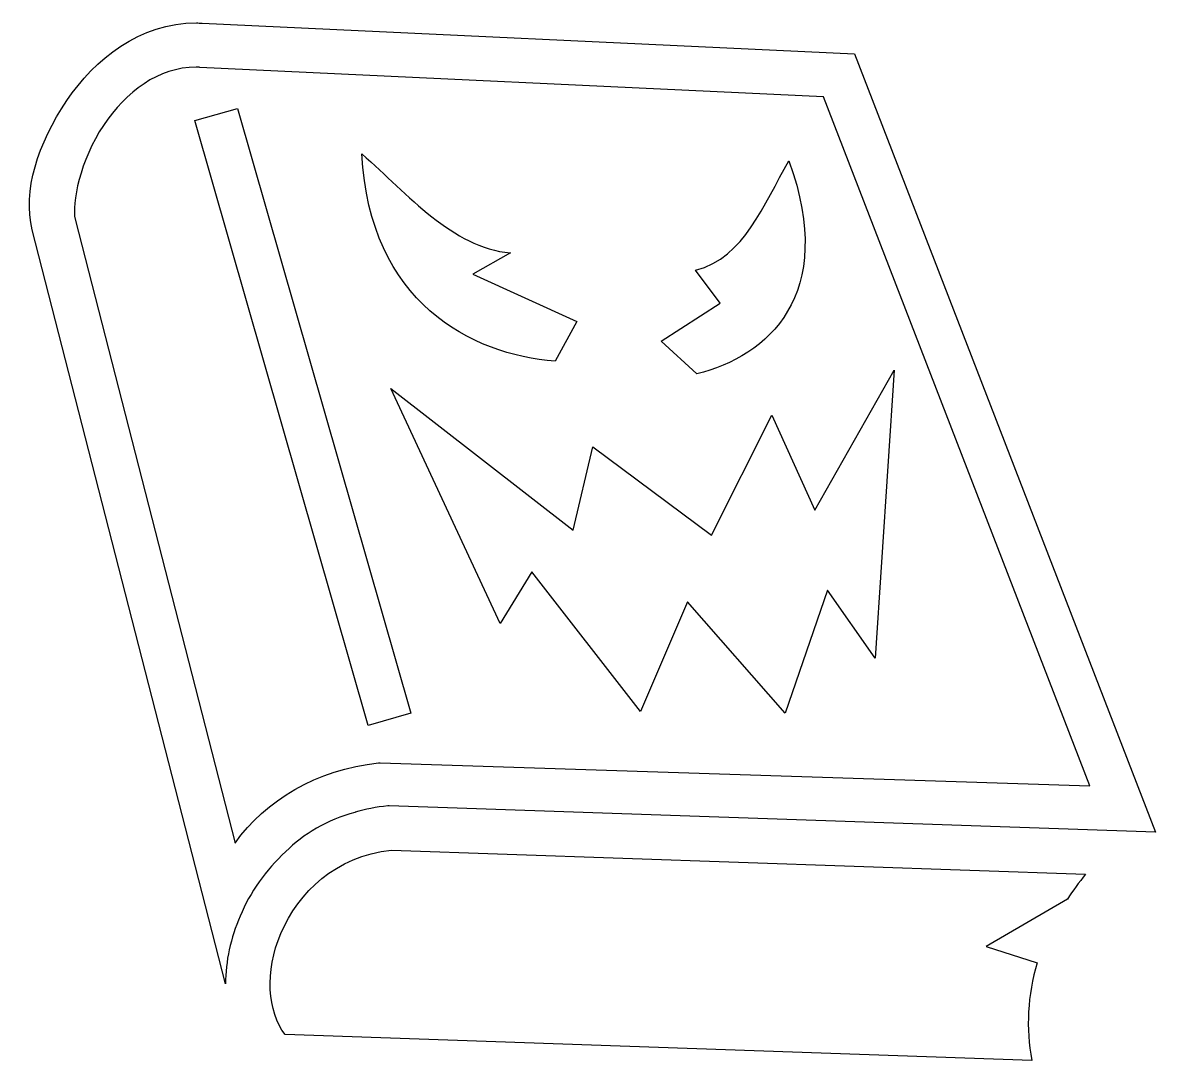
# Model space of a CAD drawing. Header units: centimetres. Extents: x -9.9 to 10.2, y -8.8 to 9.6.
import ezdxf

# ---------------------------------------------------------------- set-up
doc = ezdxf.new("R2010")
doc.units = ezdxf.units.CM
doc.header["$MEASUREMENT"] = 0
doc.layers.add('Layer 1', color=7, linetype='Continuous')

msp = doc.modelspace()

# ---------------------------------------------------------------- linework, layer by layer
at = {"layer": 'Layer 1'}
for points, knots in [([(-6.8313, 9.62273), (-7.8435, 9.62821), (-8.64199, 8.97891), (-9.13924, 8.24055), (-9.13924, 8.24055), (-9.6525, 7.47836), (-9.92381, 6.62813), (-9.75413, 5.94147), (-9.75413, 5.94147), (-9.75413, 5.94147), (-9.75371, 5.93978), (-9.75371, 5.93978), (-9.75371, 5.93978), (-9.75371, 5.93978), (-6.31803, -7.47748), (-6.31803, -7.47748), (-6.31803, -7.47748), (-6.31339, -7.07545), (-6.22138, -6.66043), (-6.05575, -6.27164), (-6.05575, -6.27164), (-5.87696, -5.85215), (-5.60329, -5.45308), (-5.24423, -5.12425), (-5.24423, -5.12425), (-4.92894, -4.81052), (-4.51059, -4.5616), (-4.01149, -4.42532), (-4.01149, -4.42532), (-4.01141, -4.42532), (-4.01132, -4.42532), (-4.01119, -4.42524), (-4.01119, -4.42524), (-3.82717, -4.37076), (-3.63328, -4.33146), (-3.42982, -4.3097), (-3.42982, -4.3097), (-3.42982, -4.3097), (-3.40207, -4.30675), (-3.40207, -4.30675), (-3.40207, -4.30675), (-3.40207, -4.30675), (10.22662, -4.78114), (10.22662, -4.78114), (10.22662, -4.78114), (10.22662, -4.78114), (4.87234, 9.07357), (4.87234, 9.07357), (4.87234, 9.07357), (4.87234, 9.07357), (-6.73271, 9.62007), (-6.73271, 9.62007), (-6.73271, 9.62007), (-6.76585, 9.62163), (-6.7987, 9.62252), (-6.83138, 9.62268), (-6.83138, 9.62268), (-6.83138, 9.62268), (-6.8313, 9.62273), (-6.8313, 9.62273)], [0, 0, 0, 0, 0.0625, 0.0625, 0.0625, 0.0625, 0.125, 0.125, 0.125, 0.125, 0.1875, 0.1875, 0.1875, 0.1875, 0.25, 0.25, 0.25, 0.25, 0.3125, 0.3125, 0.3125, 0.3125, 0.375, 0.375, 0.375, 0.375, 0.4375, 0.4375, 0.4375, 0.4375, 0.5, 0.5, 0.5, 0.5, 0.5625, 0.5625, 0.5625, 0.5625, 0.625, 0.625, 0.625, 0.625, 0.6875, 0.6875, 0.6875, 0.6875, 0.75, 0.75, 0.75, 0.75, 0.8125, 0.8125, 0.8125, 0.8125, 0.875, 0.875, 0.875, 0.875, 1, 1, 1, 1]), ([(-6.83581, 8.83461), (-6.81388, 8.83448), (-6.79183, 8.83389), (-6.76973, 8.83292), (-6.76973, 8.83292), (-6.76973, 8.83292), (4.32239, 8.31046), (4.32239, 8.31046), (4.32239, 8.31046), (4.32239, 8.31046), (9.06241, -3.95481), (9.06241, -3.95481), (9.06241, -3.95481), (9.06241, -3.95481), (-3.56521, -3.54283), (-3.56521, -3.54283), (-3.56521, -3.54283), (-3.56521, -3.54283), (-3.59275, -3.54578), (-3.59275, -3.54578), (-3.59275, -3.54578), (-4.6946, -3.66444), (-5.60319, -4.21212), (-6.14619, -4.97203), (-6.14619, -4.97203), (-6.14619, -4.97203), (-8.98915, 6.13037), (-8.98915, 6.13037), (-8.98915, 6.13037), (-8.98915, 6.13037), (-8.98915, 6.1305), (-8.98915, 6.1305), (-8.98915, 6.1305), (-9.05535, 6.39877), (-8.89975, 7.18525), (-8.48558, 7.80035), (-8.48558, 7.80035), (-8.08431, 8.39627), (-7.51445, 8.83781), (-6.83584, 8.83452), (-6.83584, 8.83452), (-6.83584, 8.83452), (-6.83581, 8.83461), (-6.83581, 8.83461)], [0, 0, 0, 0, 0.08333333, 0.08333333, 0.08333333, 0.08333333, 0.16666667, 0.16666667, 0.16666667, 0.16666667, 0.25, 0.25, 0.25, 0.25, 0.33333333, 0.33333333, 0.33333333, 0.33333333, 0.41666667, 0.41666667, 0.41666667, 0.41666667, 0.5, 0.5, 0.5, 0.5, 0.58333333, 0.58333333, 0.58333333, 0.58333333, 0.66666667, 0.66666667, 0.66666667, 0.66666667, 0.75, 0.75, 0.75, 0.75, 0.83333333, 0.83333333, 0.83333333, 0.83333333, 1, 1, 1, 1]), ([(-6.10099, 8.10076), (-6.10099, 8.10076), (-6.85862, 7.88385), (-6.85862, 7.88385), (-6.85862, 7.88385), (-6.85862, 7.88385), (-3.77783, -2.87712), (-3.77783, -2.87712), (-3.77783, -2.87712), (-3.77783, -2.87712), (-3.0202, -2.66029), (-3.0202, -2.66029), (-3.0202, -2.66029), (-3.0202, -2.66029), (-6.10099, 8.10076), (-6.10099, 8.10076)], [0, 0, 0, 0, 0.2, 0.2, 0.2, 0.2, 0.4, 0.4, 0.4, 0.4, 0.6, 0.6, 0.6, 0.6, 1, 1, 1, 1]), ([(-3.88801, 7.29114), (-3.75223, 4.65269), (-1.94364, 3.72069), (-0.44963, 3.60115), (-0.44963, 3.60115), (-0.44963, 3.60115), (-0.06717, 4.31168), (-0.06717, 4.31168), (-0.06717, 4.31168), (-0.06717, 4.31168), (-1.91721, 5.15264), (-1.91721, 5.15264), (-1.91721, 5.15264), (-1.91721, 5.15264), (-1.24632, 5.53004), (-1.24632, 5.53004), (-1.24632, 5.53004), (-2.28901, 5.63074), (-3.05533, 6.5605), (-3.88806, 7.29119), (-3.88806, 7.29119), (-3.88806, 7.29119), (-3.88801, 7.29114), (-3.88801, 7.29114)], [0, 0, 0, 0, 0.14285714, 0.14285714, 0.14285714, 0.14285714, 0.28571429, 0.28571429, 0.28571429, 0.28571429, 0.42857143, 0.42857143, 0.42857143, 0.42857143, 0.57142857, 0.57142857, 0.57142857, 0.57142857, 0.71428571, 0.71428571, 0.71428571, 0.71428571, 1, 1, 1, 1]), ([(3.70884, 7.16683), (3.25077, 6.39558), (2.92477, 5.45426), (2.04848, 5.22154), (2.04848, 5.22154), (2.04848, 5.22154), (2.48323, 4.63777), (2.48323, 4.63777), (2.48323, 4.63777), (2.48323, 4.63777), (1.43713, 3.96013), (1.43713, 3.96013), (1.43713, 3.96013), (1.43713, 3.96013), (2.06725, 3.37653), (2.06725, 3.37653), (2.06725, 3.37653), (3.33208, 3.68781), (4.57064, 4.77322), (3.70885, 7.1668), (3.70885, 7.1668), (3.70885, 7.1668), (3.70884, 7.16683), (3.70884, 7.16683)], [0, 0, 0, 0, 0.14285714, 0.14285714, 0.14285714, 0.14285714, 0.28571429, 0.28571429, 0.28571429, 0.28571429, 0.42857143, 0.42857143, 0.42857143, 0.42857143, 0.57142857, 0.57142857, 0.57142857, 0.57142857, 0.71428571, 0.71428571, 0.71428571, 0.71428571, 1, 1, 1, 1]), ([(5.58135, 3.44508), (5.58135, 3.44508), (4.17159, 0.95434), (4.17159, 0.95434), (4.17159, 0.95434), (4.17159, 0.95434), (3.40481, 2.64452), (3.40481, 2.64452), (3.40481, 2.64452), (3.40481, 2.64452), (2.33142, 0.50968), (2.33142, 0.50968), (2.33142, 0.50968), (2.33142, 0.50968), (0.22007, 2.08111), (0.22007, 2.08111), (0.22007, 2.08111), (0.22007, 2.08111), (-0.12895, 0.59861), (-0.12895, 0.59861), (-0.12895, 0.59861), (-0.12895, 0.59861), (-3.37323, 3.11891), (-3.37323, 3.11891), (-3.37323, 3.11891), (-3.37323, 3.11891), (-1.43106, -1.06183), (-1.43106, -1.06183), (-1.43106, -1.06183), (-1.43106, -1.06183), (-0.86491, -0.14257), (-0.86491, -0.14257), (-0.86491, -0.14257), (-0.86491, -0.14257), (1.069, -2.63343), (1.069, -2.63343), (1.069, -2.63343), (1.069, -2.63343), (1.90633, -0.67641), (1.90633, -0.67641), (1.90633, -0.67641), (1.90633, -0.67641), (3.64348, -2.66286), (3.64348, -2.66286), (3.64348, -2.66286), (3.64348, -2.66286), (4.39344, -0.46886), (4.39344, -0.46886), (4.39344, -0.46886), (4.39344, -0.46886), (5.24228, -1.68444), (5.24228, -1.68444), (5.24228, -1.68444), (5.24228, -1.68444), (5.58131, 3.44504), (5.58131, 3.44504), (5.58131, 3.44504), (5.58131, 3.44504), (5.58135, 3.44508), (5.58135, 3.44508)], [0, 0, 0, 0, 0.0625, 0.0625, 0.0625, 0.0625, 0.125, 0.125, 0.125, 0.125, 0.1875, 0.1875, 0.1875, 0.1875, 0.25, 0.25, 0.25, 0.25, 0.3125, 0.3125, 0.3125, 0.3125, 0.375, 0.375, 0.375, 0.375, 0.4375, 0.4375, 0.4375, 0.4375, 0.5, 0.5, 0.5, 0.5, 0.5625, 0.5625, 0.5625, 0.5625, 0.625, 0.625, 0.625, 0.625, 0.6875, 0.6875, 0.6875, 0.6875, 0.75, 0.75, 0.75, 0.75, 0.8125, 0.8125, 0.8125, 0.8125, 0.875, 0.875, 0.875, 0.875, 1, 1, 1, 1]), ([(-3.36441, -5.09667), (-4.35801, -5.21002), (-5.01773, -5.84583), (-5.3307, -6.58056), (-5.3307, -6.58056), (-5.6201, -7.25972), (-5.56929, -7.9724), (-5.25463, -8.38113), (-5.25463, -8.38113), (-5.25463, -8.38113), (8.02853, -8.83916), (8.02853, -8.83916), (8.02853, -8.83916), (7.92252, -8.26766), (7.95178, -7.68249), (8.12636, -7.10171), (8.12636, -7.10171), (8.12636, -7.10171), (7.21781, -6.81421), (7.21781, -6.81421), (7.21781, -6.81421), (7.21781, -6.81421), (8.66215, -5.96853), (8.66215, -5.96853), (8.66215, -5.96853), (8.75935, -5.82001), (8.86666, -5.67251), (8.98507, -5.52661), (8.98507, -5.52661), (8.98507, -5.52661), (-3.36445, -5.09671), (-3.36445, -5.09671), (-3.36445, -5.09671), (-3.36445, -5.09671), (-3.36441, -5.09667), (-3.36441, -5.09667)], [0, 0, 0, 0, 0.1, 0.1, 0.1, 0.1, 0.2, 0.2, 0.2, 0.2, 0.3, 0.3, 0.3, 0.3, 0.4, 0.4, 0.4, 0.4, 0.5, 0.5, 0.5, 0.5, 0.6, 0.6, 0.6, 0.6, 0.7, 0.7, 0.7, 0.7, 0.8, 0.8, 0.8, 0.8, 1, 1, 1, 1])]:
    msp.add_open_spline(points, degree=3, knots=knots, dxfattribs=at)

doc.saveas('drawing.dxf')
